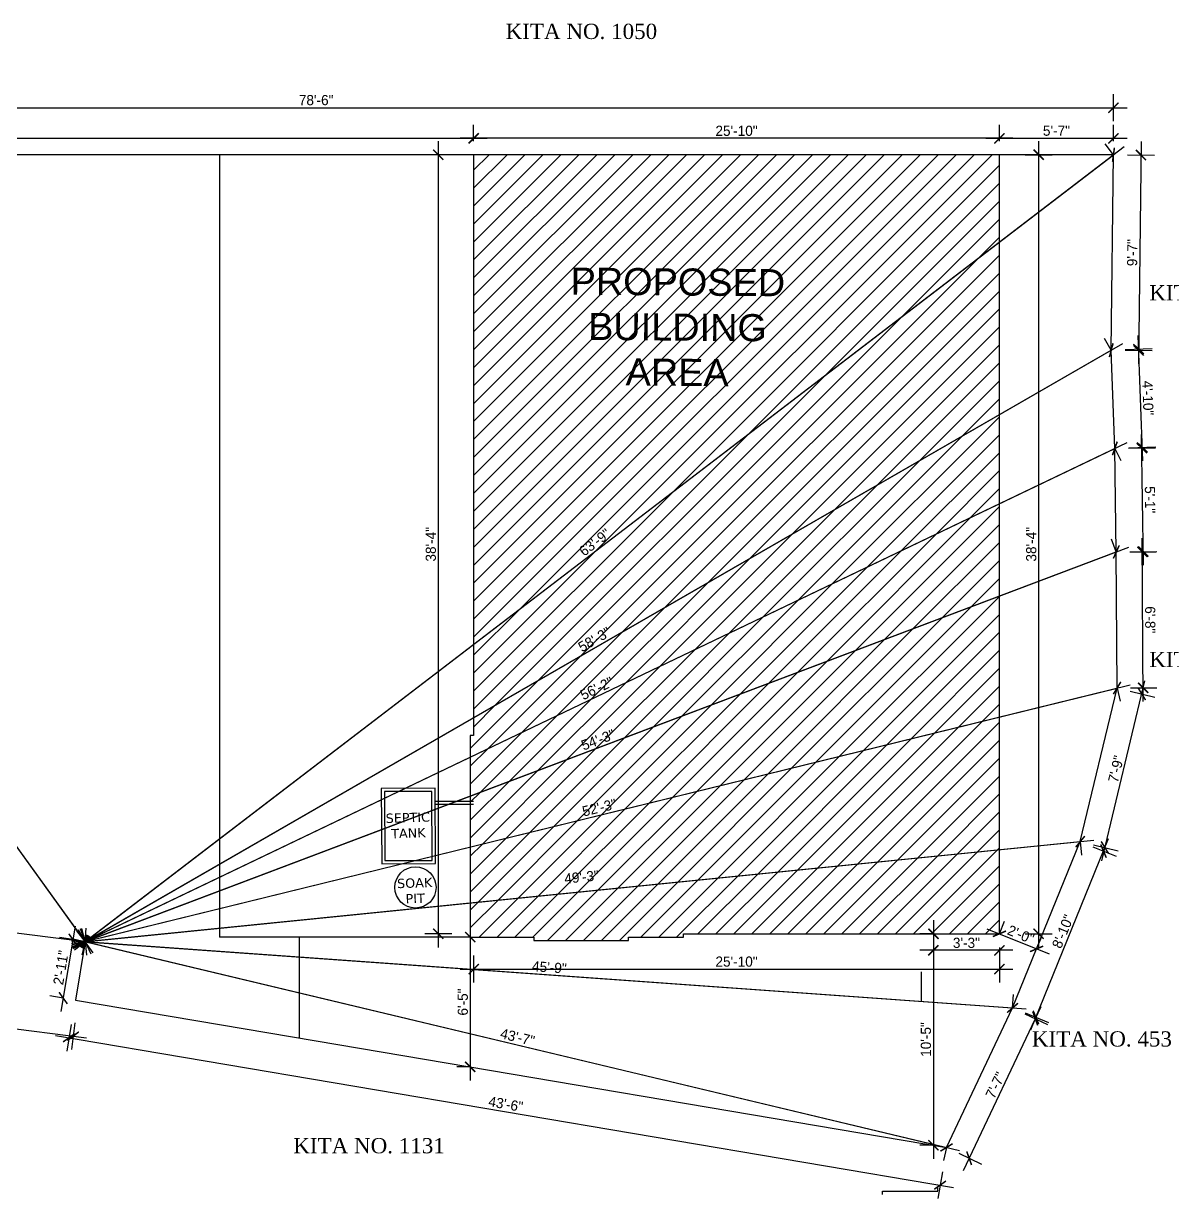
# Model space of a CAD drawing. Header units: inches. Extents: x -343 to 13887, y -13069 to -746.
# Drawn here: x 2784 to 3462, y -8108 to -7414 of the extents above; entities that cross this region are included whole.
import ezdxf

# ---------------------------------------------------------------- set-up
doc = ezdxf.new("R2010")
doc.units = ezdxf.units.IN
doc.header["$LTSCALE"] = 17
doc.header["$MEASUREMENT"] = 0
for name, color, linetype, lineweight in [('25 BOT BAR', 12, 'Continuous', 25), ('OUTLINE', 1, 'Continuous', 25), ('Toilet', 7, 'Continuous', 25)]:
    doc.layers.add(name, color=color, linetype=linetype, lineweight=lineweight)
doc.styles.add('ARCHITECTURE', font='stylu.ttf')
doc.dimstyles.new('8 SCALE', dxfattribs={"dimscale": 0, "dimtxt": 6, "dimasz": 6, "dimexe": 8, "dimexo": 8, "dimgap": 1.25, "dimtad": 1, "dimdec": 0, "dimzin": 3, "dimdsep": 46, "dimlunit": 4, "dimtxsty": 'ARCHITECTURE', "dimblk": 'ARCHTICK', "dimcen": 8, "dimdle": 8, "dimclrd": 5, "dimclre": 5, "dimclrt": 7, "dimadec": 0, "dimazin": 0, "dimtfac": 0.75, "dimtdec": 0, "dimtix": 1, "dimtmove": 2, "dimatfit": 3, "dimldrblk": 'ARCHTICK', "dimfxl": 8, "dimfxlon": 1, "dimtolj": 1, "dimtzin": 0, "dimlwd": -1, "dimlwe": -1, "dimarcsym": 0})
pattern_1 = [(45, (5085.822, -3703.794), (-5.303301, 5.303301), [])]

# ---------------------------------------------------------------- blocks, each defined once
blk = doc.blocks.new('_ArchTick')
at = {"color": 0, "linetype": 'ByBlock', "const_width": 0.15}
blk.add_lwpolyline([(-0.5, -0.5), (0.5, 0.5)], dxfattribs=at)
blk = doc.blocks.new('*D2980')
at = {"layer": 'Defpoints', "color": 0, "transparency": 16777216}
for p in [(3427.23, -7464.02), (2485.63, -7491.78), (3427.23, -7491.78)]:
    blk.add_point(p, dxfattribs=at)
at = {"layer": 'OUTLINE', "color": 5, "transparency": 16777216}
for p, q in [((2485.63, -7472.02), (2485.63, -7456.02)), ((3427.23, -7472.02), (3427.23, -7456.02)), ((2477.63, -7464.02), (3435.23, -7464.02))]:
    blk.add_line(p, q, dxfattribs=at)
at = {"layer": 'OUTLINE', "color": 5, "transparency": 16777216, "xscale": 6, "yscale": 6, "zscale": 6, "rotation": 180}
blk.add_blockref('_ArchTick', (2485.63, -7464.02), dxfattribs=at)
at = {"layer": 'OUTLINE', "color": 5, "transparency": 16777216, "xscale": 6, "yscale": 6, "zscale": 6}
blk.add_blockref('_ArchTick', (3427.23, -7464.02), dxfattribs=at)
at = {"layer": 'OUTLINE', "color": 7, "transparency": 16777216, "insert": (2956.43, -7459.55), "char_height": 6, "attachment_point": 5, "style": 'ARCHITECTURE'}
blk.add_mtext('\\A1;78\'-6"', dxfattribs=at)
blk = doc.blocks.new('*D2804')
at = {"layer": 'Defpoints', "color": 0, "transparency": 16777216}
for p in [(3049.43, -7491.78), (3028.54, -7951.78), (3049.43, -7951.78)]:
    blk.add_point(p, dxfattribs=at)
at = {"layer": 'OUTLINE', "color": 5, "transparency": 16777216}
for p, q in [((3028.54, -7483.78), (3028.54, -7959.78)), ((3036.54, -7491.78), (3020.54, -7491.78)), ((3036.54, -7951.78), (3020.54, -7951.78))]:
    blk.add_line(p, q, dxfattribs=at)
at = {"layer": 'OUTLINE', "color": 5, "transparency": 16777216, "xscale": 6, "yscale": 6, "zscale": 6}
for p, rotation in [((3028.54, -7491.78), 90), ((3028.54, -7951.78), 270)]:
    blk.add_blockref('_ArchTick', p, dxfattribs=dict(at, rotation=rotation))
at = {"layer": 'OUTLINE', "color": 7, "transparency": 16777216, "insert": (3024.16, -7721.78), "char_height": 6, "attachment_point": 5, "rotation": 90, "style": 'ARCHITECTURE'}
blk.add_mtext('\\A1;38\'-4"', dxfattribs=at)
blk = doc.blocks.new('*D2805')
at = {"layer": 'Defpoints', "color": 0, "transparency": 16777216}
for p in [(3049.43, -7951.78), (3359.9, -7951.78), (3359.9, -7972.64)]:
    blk.add_point(p, dxfattribs=at)
at = {"layer": 'OUTLINE', "color": 5, "transparency": 16777216}
for p, q in [((3049.43, -7964.64), (3049.43, -7980.64)), ((3359.9, -7964.64), (3359.9, -7980.64)), ((3041.43, -7972.64), (3367.9, -7972.64))]:
    blk.add_line(p, q, dxfattribs=at)
at = {"layer": 'OUTLINE', "color": 5, "transparency": 16777216, "xscale": 6, "yscale": 6, "zscale": 6, "rotation": 180}
blk.add_blockref('_ArchTick', (3049.43, -7972.64), dxfattribs=at)
at = {"layer": 'OUTLINE', "color": 5, "transparency": 16777216, "xscale": 6, "yscale": 6, "zscale": 6}
blk.add_blockref('_ArchTick', (3359.9, -7972.64), dxfattribs=at)
at = {"layer": 'OUTLINE', "color": 7, "transparency": 16777216, "insert": (3204.66, -7968.24), "char_height": 6, "attachment_point": 5, "style": 'ARCHITECTURE'}
blk.add_mtext('\\A1;25\'-10"', dxfattribs=at)
blk = doc.blocks.new('*D2806')
at = {"layer": 'Defpoints', "color": 0, "transparency": 16777216}
for p in [(3359.9, -7491.78), (3383.08, -7491.78), (3359.9, -7951.78)]:
    blk.add_point(p, dxfattribs=at)
at = {"layer": 'OUTLINE', "color": 5, "transparency": 16777216}
for p, q in [((3383.08, -7959.78), (3383.08, -7483.78)), ((3375.08, -7491.78), (3391.08, -7491.78)), ((3375.08, -7951.78), (3391.08, -7951.78))]:
    blk.add_line(p, q, dxfattribs=at)
at = {"layer": 'OUTLINE', "color": 5, "transparency": 16777216, "xscale": 6, "yscale": 6, "zscale": 6}
for p, rotation in [((3383.08, -7491.78), 90), ((3383.08, -7951.78), 270)]:
    blk.add_blockref('_ArchTick', p, dxfattribs=dict(at, rotation=rotation))
at = {"layer": 'OUTLINE', "color": 7, "transparency": 16777216, "insert": (3378.7, -7721.78), "char_height": 6, "attachment_point": 5, "rotation": 90, "style": 'ARCHITECTURE'}
blk.add_mtext('\\A1;38\'-4"', dxfattribs=at)
blk = doc.blocks.new('*D2807')
at = {"layer": 'Defpoints', "color": 0, "transparency": 16777216}
for p in [(3049.43, -7482.08), (3049.43, -7491.78), (3359.9, -7491.78)]:
    blk.add_point(p, dxfattribs=at)
at = {"layer": 'OUTLINE', "color": 5, "transparency": 16777216}
for p, q in [((3049.43, -7483.78), (3049.43, -7474.08)), ((3359.9, -7483.78), (3359.9, -7474.08)), ((3367.9, -7482.08), (3041.43, -7482.08))]:
    blk.add_line(p, q, dxfattribs=at)
at = {"layer": 'OUTLINE', "color": 5, "transparency": 16777216, "xscale": 6, "yscale": 6, "zscale": 6, "rotation": 180}
blk.add_blockref('_ArchTick', (3049.43, -7482.08), dxfattribs=at)
at = {"layer": 'OUTLINE', "color": 5, "transparency": 16777216, "xscale": 6, "yscale": 6, "zscale": 6}
blk.add_blockref('_ArchTick', (3359.9, -7482.08), dxfattribs=at)
at = {"layer": 'OUTLINE', "color": 7, "transparency": 16777216, "insert": (3204.66, -7477.68), "char_height": 6, "attachment_point": 5, "style": 'ARCHITECTURE'}
blk.add_mtext('\\A1;25\'-10"', dxfattribs=at)
blk = doc.blocks.new('*D2808')
at = {"layer": 'Defpoints', "color": 0, "transparency": 16777216}
for p in [(3427.23, -7482.08), (3359.9, -7491.78), (3427.23, -7491.78)]:
    blk.add_point(p, dxfattribs=at)
at = {"layer": 'OUTLINE', "color": 5, "transparency": 16777216}
for p, q in [((3359.9, -7483.78), (3359.9, -7474.08)), ((3427.23, -7483.78), (3427.23, -7474.08)), ((3351.9, -7482.08), (3435.23, -7482.08))]:
    blk.add_line(p, q, dxfattribs=at)
at = {"layer": 'OUTLINE', "color": 5, "transparency": 16777216, "xscale": 6, "yscale": 6, "zscale": 6, "rotation": 180}
blk.add_blockref('_ArchTick', (3359.9, -7482.08), dxfattribs=at)
at = {"layer": 'OUTLINE', "color": 5, "transparency": 16777216, "xscale": 6, "yscale": 6, "zscale": 6}
blk.add_blockref('_ArchTick', (3427.23, -7482.08), dxfattribs=at)
at = {"layer": 'OUTLINE', "color": 7, "transparency": 16777216, "insert": (3393.56, -7477.62), "char_height": 6, "attachment_point": 5, "style": 'ARCHITECTURE'}
blk.add_mtext('\\A1;5\'-7"', dxfattribs=at)
blk = doc.blocks.new('*D2981')
at = {"layer": 'Defpoints', "color": 0, "transparency": 16777216}
for p in [(3049.43, -7482.08), (2485.63, -7491.78), (3049.43, -7491.78)]:
    blk.add_point(p, dxfattribs=at)
at = {"layer": 'OUTLINE', "color": 5, "transparency": 16777216}
for p, q in [((2485.63, -7483.78), (2485.63, -7474.08)), ((3049.43, -7483.78), (3049.43, -7474.08)), ((2477.63, -7482.08), (3057.43, -7482.08))]:
    blk.add_line(p, q, dxfattribs=at)
at = {"layer": 'OUTLINE', "color": 5, "transparency": 16777216, "xscale": 6, "yscale": 6, "zscale": 6, "rotation": 180}
blk.add_blockref('_ArchTick', (2485.63, -7482.08), dxfattribs=at)
at = {"layer": 'OUTLINE', "color": 5, "transparency": 16777216, "xscale": 6, "yscale": 6, "zscale": 6}
blk.add_blockref('_ArchTick', (3049.43, -7482.08), dxfattribs=at)
at = {"layer": 'OUTLINE', "color": 7, "transparency": 16777216, "insert": (2767.53, -7477.59), "char_height": 6, "attachment_point": 5, "style": 'ARCHITECTURE'}
blk.add_mtext('\\A1;47\'-0"', dxfattribs=at)
blk = doc.blocks.new('*D2982')
at = {"layer": 'Defpoints', "color": 0, "transparency": 16777216}
for p in [(2485.63, -7491.78), (2485.63, -7491.78), (2820.01, -7956.43)]:
    blk.add_point(p, dxfattribs=at)
at = {"layer": 'OUTLINE', "color": 5, "transparency": 16777216}
for p, q in [((2824.69, -7962.93), (2480.96, -7485.28)), ((2485.63, -7491.78), (2492.13, -7487.1)), ((2820.01, -7956.43), (2826.51, -7951.76))]:
    blk.add_line(p, q, dxfattribs=at)
at = {"layer": 'OUTLINE', "color": 5, "transparency": 16777216, "xscale": 6, "yscale": 6, "zscale": 6}
for p, rotation in [((2485.63, -7491.78), 125.7398794609257), ((2820.01, -7956.43), 305.7398794609257)]:
    blk.add_blockref('_ArchTick', p, dxfattribs=dict(at, rotation=rotation))
at = {"layer": 'OUTLINE', "color": 7, "transparency": 16777216, "insert": (2656.45, -7721.5), "char_height": 6, "attachment_point": 5, "rotation": 305.73988, "style": 'ARCHITECTURE'}
blk.add_mtext('\\A1;47\'-8"', dxfattribs=at)
blk = doc.blocks.new('*D2983')
at = {"layer": 'Defpoints', "color": 0, "transparency": 16777216}
for p in [(3427.23, -7491.78), (3427.23, -7491.78), (2820.01, -7956.43)]:
    blk.add_point(p, dxfattribs=at)
at = {"layer": 'OUTLINE', "color": 5, "transparency": 16777216}
for p, q in [((3427.23, -7491.78), (3422.37, -7485.42)), ((2813.66, -7961.29), (3433.58, -7486.91)), ((2820.01, -7956.43), (2815.15, -7950.08))]:
    blk.add_line(p, q, dxfattribs=at)
at = {"layer": 'OUTLINE', "color": 5, "transparency": 16777216, "xscale": 6, "yscale": 6, "zscale": 6}
for p, rotation in [((3427.23, -7491.78), 37.42406054625734), ((2820.01, -7956.43), 217.4240605462573)]:
    blk.add_blockref('_ArchTick', p, dxfattribs=dict(at, rotation=rotation))
at = {"layer": 'OUTLINE', "color": 7, "transparency": 16777216, "insert": (3120.97, -7720.64), "char_height": 6, "attachment_point": 5, "rotation": 37.42406, "style": 'ARCHITECTURE'}
blk.add_mtext('\\A1;63\'-9"', dxfattribs=at)
blk = doc.blocks.new('*D2984')
at = {"layer": 'Defpoints', "color": 0, "transparency": 16777216}
for p in [(3425.91, -7607.14), (3425.91, -7607.14), (2820.01, -7956.43)]:
    blk.add_point(p, dxfattribs=at)
at = {"layer": 'OUTLINE', "color": 5, "transparency": 16777216}
for p, q in [((2813.08, -7960.43), (3432.84, -7603.15)), ((3425.91, -7607.14), (3421.91, -7600.21)), ((2820.01, -7956.43), (2816.02, -7949.5))]:
    blk.add_line(p, q, dxfattribs=at)
at = {"layer": 'OUTLINE', "color": 5, "transparency": 16777216, "xscale": 6, "yscale": 6, "zscale": 6}
for p, rotation in [((3425.91, -7607.14), 29.96282810400725), ((2820.01, -7956.43), 209.9628281040073)]:
    blk.add_blockref('_ArchTick', p, dxfattribs=dict(at, rotation=rotation))
at = {"layer": 'OUTLINE', "color": 7, "transparency": 16777216, "insert": (3120.77, -7777.99), "char_height": 6, "attachment_point": 5, "rotation": 29.96283, "style": 'ARCHITECTURE'}
blk.add_mtext('\\A1;58\'-3"', dxfattribs=at)
blk = doc.blocks.new('*D2985')
at = {"layer": 'Defpoints', "color": 0, "transparency": 16777216}
for p in [(3428.04, -7665.18), (3428.04, -7665.18), (2820.01, -7956.43)]:
    blk.add_point(p, dxfattribs=at)
at = {"layer": 'OUTLINE', "color": 5, "transparency": 16777216}
for p, q in [((2812.8, -7959.89), (3435.26, -7661.72)), ((3428.04, -7665.18), (3431.5, -7672.39)), ((2820.01, -7956.43), (2823.47, -7963.65))]:
    blk.add_line(p, q, dxfattribs=at)
at = {"layer": 'OUTLINE', "color": 5, "transparency": 16777216, "xscale": 6, "yscale": 6, "zscale": 6}
for p, rotation in [((3428.04, -7665.18), 25.5953412940383), ((2820.01, -7956.43), 205.5953412940383)]:
    blk.add_blockref('_ArchTick', p, dxfattribs=dict(at, rotation=rotation))
at = {"layer": 'OUTLINE', "color": 7, "transparency": 16777216, "insert": (3122.14, -7806.85), "char_height": 6, "attachment_point": 5, "rotation": 25.59534, "style": 'ARCHITECTURE'}
blk.add_mtext('\\A1;56\'-2"', dxfattribs=at)
blk = doc.blocks.new('*D2986')
at = {"layer": 'Defpoints', "color": 0, "transparency": 16777216}
for p in [(3428.89, -7726.3), (3428.89, -7726.3), (2820.01, -7956.43)]:
    blk.add_point(p, dxfattribs=at)
at = {"layer": 'OUTLINE', "color": 5, "transparency": 16777216}
for p, q in [((3428.89, -7726.3), (3426.06, -7718.82)), ((2812.53, -7959.26), (3436.37, -7723.47)), ((2820.01, -7956.43), (2817.19, -7948.95))]:
    blk.add_line(p, q, dxfattribs=at)
at = {"layer": 'OUTLINE', "color": 5, "transparency": 16777216, "xscale": 6, "yscale": 6, "zscale": 6}
for p, rotation in [((3428.89, -7726.3), 20.7046822510771), ((2820.01, -7956.43), 200.7046822510771)]:
    blk.add_blockref('_ArchTick', p, dxfattribs=dict(at, rotation=rotation))
at = {"layer": 'OUTLINE', "color": 7, "transparency": 16777216, "insert": (3122.9, -7837.27), "char_height": 6, "attachment_point": 5, "rotation": 20.70468, "style": 'ARCHITECTURE'}
blk.add_mtext('\\A1;54\'-3"', dxfattribs=at)
blk = doc.blocks.new('*D2987')
at = {"layer": 'Defpoints', "color": 0, "transparency": 16777216}
for p in [(3429.37, -7806.66), (3429.37, -7806.66), (2820.01, -7956.43)]:
    blk.add_point(p, dxfattribs=at)
at = {"layer": 'OUTLINE', "color": 5, "transparency": 16777216}
for p, q in [((2812.25, -7958.34), (3437.14, -7804.75)), ((3429.37, -7806.66), (3431.28, -7814.43)), ((2820.01, -7956.43), (2818.11, -7948.66))]:
    blk.add_line(p, q, dxfattribs=at)
at = {"layer": 'OUTLINE', "color": 5, "transparency": 16777216, "xscale": 6, "yscale": 6, "zscale": 6}
for p, rotation in [((3429.37, -7806.66), 13.8089202025117), ((2820.01, -7956.43), 193.8089202025117)]:
    blk.add_blockref('_ArchTick', p, dxfattribs=dict(at, rotation=rotation))
at = {"layer": 'OUTLINE', "color": 7, "transparency": 16777216, "insert": (3123.65, -7877.29), "char_height": 6, "attachment_point": 5, "rotation": 13.80892, "style": 'ARCHITECTURE'}
blk.add_mtext('\\A1;52\'-3"', dxfattribs=at)
blk = doc.blocks.new('*D2988')
at = {"layer": 'Defpoints', "color": 0, "transparency": 16777216}
for p in [(3407.59, -7897.38), (3407.59, -7897.38), (2820.01, -7956.43)]:
    blk.add_point(p, dxfattribs=at)
at = {"layer": 'OUTLINE', "color": 5, "transparency": 16777216}
for p, q in [((2812.05, -7957.23), (3415.55, -7896.58)), ((3407.59, -7897.38), (3408.39, -7905.34)), ((2820.01, -7956.43), (2820.81, -7964.39))]:
    blk.add_line(p, q, dxfattribs=at)
at = {"layer": 'OUTLINE', "color": 5, "transparency": 16777216, "xscale": 6, "yscale": 6, "zscale": 6}
for p, rotation in [((3407.59, -7897.38), 5.739358290256994), ((2820.01, -7956.43), 185.739358290257)]:
    blk.add_blockref('_ArchTick', p, dxfattribs=dict(at, rotation=rotation))
at = {"layer": 'OUTLINE', "color": 7, "transparency": 16777216, "insert": (3113.15, -7918.29), "char_height": 6, "attachment_point": 5, "rotation": 5.73936, "style": 'ARCHITECTURE'}
blk.add_mtext('\\A1;49\'-3"', dxfattribs=at)
blk = doc.blocks.new('*D2989')
at = {"layer": 'Defpoints', "color": 0, "transparency": 16777216}
for p in [(2820.01, -7956.43), (3367.67, -7995.53), (3367.67, -7995.53)]:
    blk.add_point(p, dxfattribs=at)
at = {"layer": 'OUTLINE', "color": 5, "transparency": 16777216}
for p, q in [((2820.01, -7956.43), (2820.58, -7948.45)), ((2812.03, -7955.86), (3375.65, -7996.1)), ((3367.67, -7995.53), (3368.24, -7987.55))]:
    blk.add_line(p, q, dxfattribs=at)
at = {"layer": 'OUTLINE', "color": 5, "transparency": 16777216, "xscale": 6, "yscale": 6, "zscale": 6}
for p, rotation in [((2820.01, -7956.43), 175.9170253960502), ((3367.67, -7995.53), 355.9170253960502)]:
    blk.add_blockref('_ArchTick', p, dxfattribs=dict(at, rotation=rotation))
at = {"layer": 'OUTLINE', "color": 7, "transparency": 16777216, "insert": (3094.15, -7971.61), "char_height": 6, "attachment_point": 5, "rotation": 355.91703, "style": 'ARCHITECTURE'}
blk.add_mtext('\\A1;45\'-9"', dxfattribs=at)
blk = doc.blocks.new('*D2990')
at = {"layer": 'Defpoints', "color": 0, "transparency": 16777216}
for p in [(2820.01, -7956.43), (3328.63, -8077.95), (3328.63, -8077.95)]:
    blk.add_point(p, dxfattribs=at)
at = {"layer": 'OUTLINE', "color": 5, "transparency": 16777216}
for p, q in [((2812.23, -7954.57), (3336.41, -8079.81)), ((2820.01, -7956.43), (2818.16, -7964.21)), ((3328.63, -8077.95), (3326.77, -8085.73))]:
    blk.add_line(p, q, dxfattribs=at)
at = {"layer": 'OUTLINE', "color": 5, "transparency": 16777216, "xscale": 6, "yscale": 6, "zscale": 6}
for p, rotation in [((2820.01, -7956.43), 166.5628021424033), ((3328.63, -8077.95), 346.5628021424033)]:
    blk.add_blockref('_ArchTick', p, dxfattribs=dict(at, rotation=rotation))
at = {"layer": 'OUTLINE', "color": 7, "transparency": 16777216, "insert": (3075.36, -8012.85), "char_height": 6, "attachment_point": 5, "rotation": 346.5628, "style": 'ARCHITECTURE'}
blk.add_mtext('\\A1;43\'-7"', dxfattribs=at)
blk = doc.blocks.new('*D2991')
at = {"layer": 'Defpoints', "color": 0, "transparency": 16777216}
for p in [(2820.01, -7956.43), (2807.07, -7989.73), (2814.24, -7990.93)]:
    blk.add_point(p, dxfattribs=at)
at = {"layer": 'OUTLINE', "color": 5, "transparency": 16777216}
for p, q in [((2814.17, -7947.34), (2805.75, -7997.62)), ((2812.85, -7955.23), (2804.96, -7953.91)), ((2807.07, -7989.73), (2799.18, -7988.41))]:
    blk.add_line(p, q, dxfattribs=at)
at = {"layer": 'OUTLINE', "color": 5, "transparency": 16777216, "xscale": 6, "yscale": 6, "zscale": 6}
for p, rotation in [((2812.85, -7955.23), 80.49455252683589), ((2807.07, -7989.73), 260.4945525268358)]:
    blk.add_blockref('_ArchTick', p, dxfattribs=dict(at, rotation=rotation))
at = {"layer": 'OUTLINE', "color": 7, "transparency": 16777216, "insert": (2805.71, -7971.77), "char_height": 6, "attachment_point": 5, "rotation": 80.49455, "style": 'ARCHITECTURE'}
blk.add_mtext('\\A1;2\'-11"', dxfattribs=at)
blk = doc.blocks.new('*D2992')
at = {"layer": 'Defpoints', "color": 0, "transparency": 16777216}
for p in [(2442.71, -7908.6), (2820.01, -7956.43), (2812.94, -8012.25)]:
    blk.add_point(p, dxfattribs=at)
at = {"layer": 'OUTLINE', "color": 5, "transparency": 16777216}
for p, q in [((2436.64, -7956.48), (2434.63, -7972.35)), ((2427.7, -7963.41), (2820.87, -8013.25)), ((2813.94, -8004.31), (2811.93, -8020.18))]:
    blk.add_line(p, q, dxfattribs=at)
at = {"layer": 'OUTLINE', "color": 5, "transparency": 16777216, "xscale": 6, "yscale": 6, "zscale": 6}
for p, rotation in [((2435.63, -7964.41), 172.7744740016137), ((2812.94, -8012.25), 352.7744740016136)]:
    blk.add_blockref('_ArchTick', p, dxfattribs=dict(at, rotation=rotation))
at = {"layer": 'OUTLINE', "color": 7, "transparency": 16777216, "insert": (2624.83, -7984.01), "char_height": 6, "attachment_point": 5, "rotation": 352.77447, "style": 'ARCHITECTURE'}
blk.add_mtext('\\A1;31\'-8"', dxfattribs=at)
blk = doc.blocks.new('*D2996')
at = {"layer": 'Defpoints', "color": 0, "transparency": 16777216}
for p in [(3425.91, -7607.14), (3442.08, -7606.55), (3428.04, -7665.18)]:
    blk.add_point(p, dxfattribs=at)
at = {"layer": 'OUTLINE', "color": 5, "transparency": 16777216}
for p, q in [((3444.51, -7672.58), (3441.79, -7598.55)), ((3434.09, -7606.84), (3450.08, -7606.26)), ((3436.22, -7664.87), (3452.21, -7664.29))]:
    blk.add_line(p, q, dxfattribs=at)
at = {"layer": 'OUTLINE', "color": 5, "transparency": 16777216, "xscale": 6, "yscale": 6, "zscale": 6}
for p, rotation in [((3442.08, -7606.55), 92.10600920899337), ((3444.22, -7664.58), 272.1060092089934)]:
    blk.add_blockref('_ArchTick', p, dxfattribs=dict(at, rotation=rotation))
at = {"layer": 'OUTLINE', "color": 7, "transparency": 16777216, "insert": (3447.55, -7635.4), "char_height": 6, "attachment_point": 5, "rotation": 272.10601, "style": 'ARCHITECTURE'}
blk.add_mtext('\\A1;4\'-10"', dxfattribs=at)
blk = doc.blocks.new('*D2997')
at = {"layer": 'Defpoints', "color": 0, "transparency": 16777216}
for p in [(3428.04, -7665.18), (3443.98, -7664.95), (3428.89, -7726.3)]:
    blk.add_point(p, dxfattribs=at)
at = {"layer": 'OUTLINE', "color": 5, "transparency": 16777216}
for p, q in [((3444.94, -7734.08), (3443.87, -7656.96)), ((3436.04, -7665.06), (3451.98, -7664.84)), ((3436.89, -7726.19), (3452.83, -7725.97))]:
    blk.add_line(p, q, dxfattribs=at)
at = {"layer": 'OUTLINE', "color": 5, "transparency": 16777216, "xscale": 6, "yscale": 6, "zscale": 6}
for p, rotation in [((3443.98, -7664.95), 90.79564873130437), ((3444.83, -7726.08), 270.7956487313044)]:
    blk.add_blockref('_ArchTick', p, dxfattribs=dict(at, rotation=rotation))
at = {"layer": 'OUTLINE', "color": 7, "transparency": 16777216, "insert": (3448.79, -7695.46), "char_height": 6, "attachment_point": 5, "rotation": 270.79565, "style": 'ARCHITECTURE'}
blk.add_mtext('\\A1;5\'-1"', dxfattribs=at)
blk = doc.blocks.new('*D2998')
at = {"layer": 'Defpoints', "color": 0, "transparency": 16777216}
for p in [(3428.89, -7726.3), (3444.31, -7726.21), (3429.37, -7806.66)]:
    blk.add_point(p, dxfattribs=at)
at = {"layer": 'OUTLINE', "color": 5, "transparency": 16777216}
for p, q in [((3444.84, -7814.57), (3444.26, -7718.21)), ((3436.89, -7726.25), (3452.31, -7726.16)), ((3437.37, -7806.61), (3452.79, -7806.52))]:
    blk.add_line(p, q, dxfattribs=at)
at = {"layer": 'OUTLINE', "color": 5, "transparency": 16777216, "xscale": 6, "yscale": 6, "zscale": 6}
for p, rotation in [((3444.31, -7726.21), 90.34103641696842), ((3444.79, -7806.57), 270.3410364169684)]:
    blk.add_blockref('_ArchTick', p, dxfattribs=dict(at, rotation=rotation))
at = {"layer": 'OUTLINE', "color": 7, "transparency": 16777216, "insert": (3448.91, -7766.36), "char_height": 6, "attachment_point": 5, "rotation": 270.34104, "style": 'ARCHITECTURE'}
blk.add_mtext('\\A1;6\'-8"', dxfattribs=at)
blk = doc.blocks.new('*D2999')
at = {"layer": 'Defpoints', "color": 0, "transparency": 16777216}
for p in [(3429.37, -7806.66), (3443.97, -7810.17), (3407.59, -7897.38)]:
    blk.add_point(p, dxfattribs=at)
at = {"layer": 'OUTLINE', "color": 5, "transparency": 16777216}
for p, q in [((3420.32, -7908.66), (3445.83, -7802.39)), ((3437.15, -7808.53), (3451.75, -7812.03)), ((3415.37, -7899.25), (3429.97, -7902.75))]:
    blk.add_line(p, q, dxfattribs=at)
at = {"layer": 'OUTLINE', "color": 5, "transparency": 16777216, "xscale": 6, "yscale": 6, "zscale": 6}
for p, rotation in [((3443.97, -7810.17), 76.50008000189617), ((3422.19, -7900.88), 256.5000800018962)]:
    blk.add_blockref('_ArchTick', p, dxfattribs=dict(at, rotation=rotation))
at = {"layer": 'OUTLINE', "color": 7, "transparency": 16777216, "insert": (3428.74, -7854.48), "char_height": 6, "attachment_point": 5, "rotation": 76.50008, "style": 'ARCHITECTURE'}
blk.add_mtext('\\A1;7\'-9"', dxfattribs=at)
blk = doc.blocks.new('*D3000')
at = {"layer": 'Defpoints', "color": 0, "transparency": 16777216}
for p in [(3407.59, -7897.38), (3421.36, -7902.98), (3367.67, -7995.53)]:
    blk.add_point(p, dxfattribs=at)
at = {"layer": 'OUTLINE', "color": 5, "transparency": 16777216}
for p, q in [((3378.43, -8008.54), (3424.38, -7895.57)), ((3415, -7900.39), (3428.77, -7905.99)), ((3375.08, -7998.54), (3388.85, -8004.14))]:
    blk.add_line(p, q, dxfattribs=at)
at = {"layer": 'OUTLINE', "color": 5, "transparency": 16777216, "xscale": 6, "yscale": 6, "zscale": 6}
for p, rotation in [((3421.36, -7902.98), 67.86620651613339), ((3381.44, -8001.13), 247.8662065161334)]:
    blk.add_blockref('_ArchTick', p, dxfattribs=dict(at, rotation=rotation))
at = {"layer": 'OUTLINE', "color": 7, "transparency": 16777216, "insert": (3397.35, -7950.41), "char_height": 6, "attachment_point": 5, "rotation": 67.86621, "style": 'ARCHITECTURE'}
blk.add_mtext('\\A1;8\'-10"', dxfattribs=at)
blk = doc.blocks.new('*D3001')
at = {"layer": 'Defpoints', "color": 0, "transparency": 16777216}
for p in [(3367.67, -7995.53), (3381.05, -8001.87), (3328.63, -8077.95)]:
    blk.add_point(p, dxfattribs=at)
at = {"layer": 'OUTLINE', "color": 5, "transparency": 16777216}
for p, q in [((3338.59, -8091.52), (3384.48, -7994.64)), ((3374.9, -7998.95), (3388.28, -8005.29)), ((3335.86, -8081.38), (3349.24, -8087.72))]:
    blk.add_line(p, q, dxfattribs=at)
at = {"layer": 'OUTLINE', "color": 5, "transparency": 16777216, "xscale": 6, "yscale": 6, "zscale": 6}
for p, rotation in [((3381.05, -8001.87), 64.65498771275374), ((3342.01, -8084.29), 244.6549877127538)]:
    blk.add_blockref('_ArchTick', p, dxfattribs=dict(at, rotation=rotation))
at = {"layer": 'OUTLINE', "color": 7, "transparency": 16777216, "insert": (3357.5, -8041.17), "char_height": 6, "attachment_point": 5, "rotation": 64.65499, "style": 'ARCHITECTURE'}
blk.add_mtext('\\A1;7\'-7"', dxfattribs=at)
blk = doc.blocks.new('*D2809')
at = {"layer": 'Defpoints', "color": 0, "transparency": 16777216}
for p in [(3427.23, -7491.78), (3425.91, -7607.14), (3442.14, -7607.33)]:
    blk.add_point(p, dxfattribs=at)
at = {"layer": 'OUTLINE', "color": 5, "transparency": 16777216}
for p, q in [((3443.56, -7483.96), (3442.05, -7615.33)), ((3435.47, -7491.87), (3451.47, -7492.05)), ((3434.15, -7607.24), (3450.14, -7607.42))]:
    blk.add_line(p, q, dxfattribs=at)
at = {"layer": 'OUTLINE', "color": 5, "transparency": 16777216, "xscale": 6, "yscale": 6, "zscale": 6}
for p, rotation in [((3443.47, -7491.96), 89.34296870239271), ((3442.14, -7607.33), 269.3429687023927)]:
    blk.add_blockref('_ArchTick', p, dxfattribs=dict(at, rotation=rotation))
at = {"layer": 'OUTLINE', "color": 7, "transparency": 16777216, "insert": (3438.34, -7549.6), "char_height": 6, "attachment_point": 5, "rotation": 89.34297, "style": 'ARCHITECTURE'}
blk.add_mtext('\\A1;9\'-7"', dxfattribs=at)
blk = doc.blocks.new('*D2810')
at = {"layer": 'Defpoints', "color": 0, "transparency": 16777216}
for p in [(2814.24, -7990.93), (3328.63, -8077.95), (3324.86, -8100.2)]:
    blk.add_point(p, dxfattribs=at)
at = {"layer": 'OUTLINE', "color": 5, "transparency": 16777216}
for p, q in [((2811.81, -8005.29), (2809.14, -8021.07)), ((2802.59, -8011.84), (3332.75, -8101.53)), ((3326.2, -8092.31), (3323.53, -8108.09))]:
    blk.add_line(p, q, dxfattribs=at)
at = {"layer": 'OUTLINE', "color": 5, "transparency": 16777216, "xscale": 6, "yscale": 6, "zscale": 6}
for p, rotation in [((2810.47, -8013.18), 170.3981090450754), ((3324.86, -8100.2), 350.3981090450754)]:
    blk.add_blockref('_ArchTick', p, dxfattribs=dict(at, rotation=rotation))
at = {"layer": 'OUTLINE', "color": 7, "transparency": 16777216, "insert": (3068.4, -8052.37), "char_height": 6, "attachment_point": 5, "rotation": 350.39811, "style": 'ARCHITECTURE'}
blk.add_mtext('\\A1;43\'-6"', dxfattribs=at)
blk = doc.blocks.new('*D2976')
at = {"layer": 'Defpoints', "color": 0, "transparency": 16777216}
for p in [(3359.9, -7951.78), (3381.83, -7960.7), (3381.83, -7960.7)]:
    blk.add_point(p, dxfattribs=at)
at = {"layer": 'OUTLINE', "color": 5, "transparency": 16777216}
for p, q in [((3352.49, -7948.76), (3389.25, -7963.71)), ((3359.9, -7951.78), (3362.91, -7944.37)), ((3381.83, -7960.7), (3384.85, -7953.29))]:
    blk.add_line(p, q, dxfattribs=at)
at = {"layer": 'OUTLINE', "color": 5, "transparency": 16777216, "xscale": 6, "yscale": 6, "zscale": 6}
for p, rotation in [((3359.9, -7951.78), 157.8662065161336), ((3381.83, -7960.7), 337.8662065161336)]:
    blk.add_blockref('_ArchTick', p, dxfattribs=dict(at, rotation=rotation))
at = {"layer": 'OUTLINE', "color": 7, "transparency": 16777216, "insert": (3372.51, -7952.2), "char_height": 6, "attachment_point": 5, "rotation": 337.86621, "style": 'ARCHITECTURE'}
blk.add_mtext('\\A1;2\'-0"', dxfattribs=at)
blk = doc.blocks.new('*D2977')
at = {"layer": 'Defpoints', "color": 0, "transparency": 16777216}
for p in [(3320.9, -7951.78), (3359.9, -7951.78), (3320.9, -7961.54)]:
    blk.add_point(p, dxfattribs=at)
at = {"layer": 'OUTLINE', "color": 5, "transparency": 16777216}
for p, q in [((3367.9, -7961.54), (3312.9, -7961.54)), ((3320.9, -7959.78), (3320.9, -7969.54)), ((3359.9, -7959.78), (3359.9, -7969.54))]:
    blk.add_line(p, q, dxfattribs=at)
at = {"layer": 'OUTLINE', "color": 5, "transparency": 16777216, "xscale": 6, "yscale": 6, "zscale": 6, "rotation": 180}
blk.add_blockref('_ArchTick', (3320.9, -7961.54), dxfattribs=at)
at = {"layer": 'OUTLINE', "color": 5, "transparency": 16777216, "xscale": 6, "yscale": 6, "zscale": 6}
blk.add_blockref('_ArchTick', (3359.9, -7961.54), dxfattribs=at)
at = {"layer": 'OUTLINE', "color": 7, "transparency": 16777216, "insert": (3340.4, -7957.18), "char_height": 6, "attachment_point": 5, "style": 'ARCHITECTURE'}
blk.add_mtext('\\A1;3\'-3"', dxfattribs=at)
blk = doc.blocks.new('*D2978')
at = {"layer": 'Defpoints', "color": 0, "transparency": 16777216}
for p in [(3320.9, -7951.78), (3320.9, -8076.64), (3320.9, -8076.64)]:
    blk.add_point(p, dxfattribs=at)
at = {"layer": 'OUTLINE', "color": 5, "transparency": 16777216}
for p, q in [((3320.9, -7943.78), (3320.9, -8084.64)), ((3320.9, -7951.78), (3312.9, -7951.78)), ((3320.9, -8076.64), (3312.9, -8076.64))]:
    blk.add_line(p, q, dxfattribs=at)
at = {"layer": 'OUTLINE', "color": 5, "transparency": 16777216, "xscale": 6, "yscale": 6, "zscale": 6}
for p, rotation in [((3320.9, -7951.78), 90), ((3320.9, -8076.64), 270)]:
    blk.add_blockref('_ArchTick', p, dxfattribs=dict(at, rotation=rotation))
at = {"layer": 'OUTLINE', "color": 7, "transparency": 16777216, "insert": (3316.49, -8014.21), "char_height": 6, "attachment_point": 5, "rotation": 90, "style": 'ARCHITECTURE'}
blk.add_mtext('\\A1;10\'-5"', dxfattribs=at)
blk = doc.blocks.new('*D2979')
at = {"layer": 'Defpoints', "color": 0, "transparency": 16777216}
for p in [(3047.43, -7953.78), (3047.43, -8030.38), (3047.43, -8030.38)]:
    blk.add_point(p, dxfattribs=at)
at = {"layer": 'OUTLINE', "color": 5, "transparency": 16777216}
for p, q in [((3047.43, -7945.78), (3047.43, -8038.38)), ((3047.43, -7953.78), (3039.43, -7953.78)), ((3047.43, -8030.38), (3039.43, -8030.38))]:
    blk.add_line(p, q, dxfattribs=at)
at = {"layer": 'OUTLINE', "color": 5, "transparency": 16777216, "xscale": 6, "yscale": 6, "zscale": 6}
for p, rotation in [((3047.43, -7953.78), 90), ((3047.43, -8030.38), 270)]:
    blk.add_blockref('_ArchTick', p, dxfattribs=dict(at, rotation=rotation))
at = {"layer": 'OUTLINE', "color": 7, "transparency": 16777216, "insert": (3043.05, -7992.08), "char_height": 6, "attachment_point": 5, "rotation": 90, "style": 'ARCHITECTURE'}
blk.add_mtext('\\A1;6\'-5"', dxfattribs=at)

msp = doc.modelspace()

# ---------------------------------------------------------------- hatches: boundary and pattern name
at = {"layer": 'OUTLINE'}
h = msp.add_hatch(dxfattribs=at)
h.set_pattern_fill('ANSI31', color=256, scale=60)
h.set_pattern_definition(pattern_1)
h.paths.add_polyline_path([(3359.9, -7543.3), (3359.9, -7491.78), (3049.43, -7491.78), (3049.43, -7780.88)])
h.paths.add_polyline_path([(3114.01, -7734.59), (3136.11, -7717.67), (3127.66, -7706.63), (3105.56, -7723.55)], flags=25)
h.paths.add_polyline_path([(3101.85, -7636.95), (3236.54, -7638.03), (3237.23, -7551.46), (3102.54, -7550.38)], flags=24)
h.paths.add_polyline_path([(3112, -7790.93), (3136.12, -7777.03), (3129.18, -7764.98), (3105.06, -7778.88)], flags=9)
h = msp.add_hatch(dxfattribs=at)
h.set_pattern_fill('ANSI31', color=256, scale=60)
h.set_pattern_definition(pattern_1)
h.paths.add_polyline_path([(3049.43, -7780.88), (3049.43, -7824.18), (3359.9, -7645.2), (3359.9, -7543.3)])
h.paths.add_polyline_path([(3114.01, -7734.59), (3136.11, -7717.67), (3127.66, -7706.63), (3105.56, -7723.55)], flags=24)
h.paths.add_polyline_path([(3101.85, -7636.95), (3236.54, -7638.03), (3237.23, -7551.46), (3102.54, -7550.38)], flags=25)
h.paths.add_polyline_path([(3112, -7790.93), (3136.12, -7777.03), (3129.18, -7764.98), (3105.06, -7778.88)], flags=25)
h.paths.add_polyline_path([(3112.41, -7819.08), (3137.51, -7807.06), (3131.5, -7794.52), (3106.4, -7806.55)], flags=25)
h = msp.add_hatch(dxfattribs=at)
h.set_pattern_fill('ANSI31', color=256, scale=60)
h.set_pattern_definition(pattern_1)
h.paths.add_polyline_path([(3359.9, -7697.82), (3359.9, -7645.2), (3049.43, -7824.18), (3049.43, -7834.78), (3047.43, -7834.78), (3047.43, -7847.5)])
h.paths.add_polyline_path([(3114.01, -7734.59), (3136.11, -7717.67), (3127.66, -7706.63), (3105.56, -7723.55)], flags=24)
h.paths.add_polyline_path([(3112, -7790.93), (3136.12, -7777.03), (3129.18, -7764.98), (3105.06, -7778.88)], flags=24)
h.paths.add_polyline_path([(3112.41, -7819.08), (3137.51, -7807.06), (3131.5, -7794.52), (3106.4, -7806.55)], flags=24)
h.paths.add_polyline_path([(3112.16, -7848.62), (3138.2, -7838.78), (3133.29, -7825.77), (3107.25, -7835.61)], flags=24)
h = msp.add_hatch(dxfattribs=at)
h.set_pattern_fill('ANSI31', color=256, scale=60)
h.set_pattern_definition(pattern_1)
h.paths.add_polyline_path([(3359.9, -7752.38), (3359.9, -7697.82), (3047.43, -7847.5), (3047.43, -7870.48)])
h.paths.add_polyline_path([(3114.01, -7734.59), (3136.11, -7717.67), (3127.66, -7706.63), (3105.56, -7723.55)], flags=24)
h.paths.add_polyline_path([(3112, -7790.93), (3136.12, -7777.03), (3129.18, -7764.98), (3105.06, -7778.88)], flags=24)
h.paths.add_polyline_path([(3112.41, -7819.08), (3137.51, -7807.06), (3131.5, -7794.52), (3106.4, -7806.55)], flags=24)
h.paths.add_polyline_path([(3112.16, -7848.62), (3138.2, -7838.78), (3133.29, -7825.77), (3107.25, -7835.61)], flags=24)
h.paths.add_polyline_path([(3111.62, -7887.28), (3138.65, -7880.63), (3135.34, -7867.13), (3108.31, -7873.78)], flags=24)
h = msp.add_hatch(dxfattribs=at)
h.set_pattern_fill('ANSI31', color=256, scale=60)
h.set_pattern_definition(pattern_1)
h.paths.add_polyline_path([(3359.9, -7752.38), (3047.43, -7870.48), (3047.43, -7900.54), (3359.9, -7823.74)])
h.paths.add_polyline_path([(3112, -7790.93), (3136.12, -7777.03), (3129.18, -7764.98), (3105.06, -7778.88)], flags=24)
h.paths.add_polyline_path([(3112.41, -7819.08), (3137.51, -7807.06), (3131.5, -7794.52), (3106.4, -7806.55)], flags=24)
h.paths.add_polyline_path([(3112.16, -7848.62), (3138.2, -7838.78), (3133.29, -7825.77), (3107.25, -7835.61)], flags=24)
h.paths.add_polyline_path([(3111.62, -7887.28), (3138.65, -7880.63), (3135.34, -7867.13), (3108.31, -7873.78)], flags=24)
h = msp.add_hatch(dxfattribs=at)
h.set_pattern_fill('ANSI31', color=256, scale=60)
h.set_pattern_definition(pattern_1)
h.paths.add_polyline_path([(3359.9, -7823.74), (3047.43, -7900.54), (3047.43, -7933.58), (3359.9, -7902.17)])
h.paths.add_polyline_path([(3112.16, -7848.62), (3138.2, -7838.78), (3133.29, -7825.77), (3107.25, -7835.61)], flags=24)
h.paths.add_polyline_path([(3111.62, -7887.28), (3138.65, -7880.63), (3135.34, -7867.13), (3108.31, -7873.78)], flags=24)
h.paths.add_polyline_path([(3100.07, -7926.46), (3127.76, -7923.68), (3126.37, -7909.85), (3098.68, -7912.63)], flags=24)
h = msp.add_hatch(dxfattribs=at)
h.set_pattern_fill('ANSI31', color=256, scale=60)
h.set_pattern_definition(pattern_1)
h.paths.add_polyline_path([(3359.9, -7902.17), (3047.43, -7933.58), (3047.43, -7953.78), (3084.93, -7953.78), (3084.93, -7955.78), (3140.93, -7955.78), (3140.93, -7953.78), (3173.43, -7953.78), (3173.43, -7951.78), (3359.9, -7951.78)])
h.paths.add_polyline_path([(3100.07, -7926.46), (3127.76, -7923.68), (3126.37, -7909.85), (3098.68, -7912.63)], flags=24)

# ---------------------------------------------------------------- linework, layer by layer
at = {"color": 4, "ltscale": 5}
for p, q in [((3026.72, -7873.42), (3049.43, -7873.42)), ((3026.67, -7875.25), (3049.43, -7875.25))]:
    msp.add_line(p, q, dxfattribs=at)
for points in [[(3026.86, -7910.3), (3026.62, -7865.83), (2994.91, -7865.96), (2995.16, -7910.43)], [(3025.02, -7908.48), (3024.8, -7867.67), (2996.75, -7867.78), (2996.98, -7908.59)]]:
    msp.add_lwpolyline(points, close=True, dxfattribs=at)
msp.add_circle((3015.07, -7924.41), 12.18, dxfattribs=at)
at = {"layer": '25 BOT BAR'}
for p, q in [((3047.43, -7953.78), (2899.43, -7953.78)), ((2946.43, -7953.78), (2946.43, -8013.29)), ((3313.9, -7991.78), (3313.9, -7974.25))]:
    msp.add_line(p, q, dxfattribs=at)
at = {"layer": 'OUTLINE'}
for p, q in [((2899.43, -7491.78), (2899.43, -7953.78)), ((3323.43, -8103.78), (3323.43, -8101.78)), ((3290.93, -8105.78), (3290.93, -8103.78)), ((3290.93, -8103.78), (3323.43, -8103.78))]:
    msp.add_line(p, q, dxfattribs=at)
msp.add_lwpolyline([(3359.9, -7491.78), (3049.43, -7491.78), (3049.43, -7834.78), (3047.43, -7834.78), (3047.43, -7953.78), (3084.93, -7953.78), (3084.93, -7955.78), (3140.93, -7955.78), (3140.93, -7953.78), (3173.43, -7953.78), (3173.43, -7951.78), (3359.9, -7951.78)], close=True, dxfattribs=at)
at = {"layer": 'Toilet'}
for p, q in [((2956.43, -7491.78), (2485.63, -7491.78)), ((2820.01, -7956.43), (2485.63, -7491.78)), ((2820.01, -7956.43), (3427.23, -7491.78)), ((3427.23, -7491.78), (2956.43, -7491.78)), ((3425.91, -7607.14), (3427.23, -7491.78)), ((2820.01, -7956.43), (3425.91, -7607.14)), ((3428.04, -7665.18), (3425.91, -7607.14)), ((2820.01, -7956.43), (3428.04, -7665.18)), ((3428.89, -7726.3), (3428.04, -7665.18)), ((2820.01, -7956.43), (3428.89, -7726.3)), ((3429.37, -7806.66), (3428.89, -7726.3)), ((2820.01, -7956.43), (3429.37, -7806.66)), ((3407.59, -7897.38), (3429.37, -7806.66)), ((2820.01, -7956.43), (3407.59, -7897.38)), ((3367.67, -7995.53), (3407.59, -7897.38)), ((2442.71, -7908.6), (2820.01, -7956.43)), ((2820.01, -7956.43), (2814.24, -7990.93)), ((2820.01, -7956.43), (3328.63, -8077.95)), ((2820.01, -7956.43), (3367.67, -7995.53)), ((2814.24, -7990.93), (2956.43, -8014.99)), ((3328.63, -8077.95), (3367.67, -7995.53)), ((2956.43, -8014.99), (3328.63, -8077.95))]:
    msp.add_line(p, q, dxfattribs=at)

# ---------------------------------------------------------------- texts
at = {"char_height": 9, "attachment_point": 2}
for s, insert in [('{\\fTimes New Roman|b0|i0|c0|p18;KITA NO. 1050}', (3113.04, -7414.42)), ('{\\fTimes New Roman|b0|i0|c0|p18;KITA NO. 487}', (3489.7, -7568.78)), ('{\\fTimes New Roman|b0|i0|c0|p18;KITA NO. 482}', (3489.7, -7785.3)), ('{\\fTimes New Roman|b0|i0|c0|p18;KITA NO. 453}', (3420.4, -8009.36)), ('{\\fTimes New Roman|b0|i0|c0|p18;KITA NO. 1131}', (2987.66, -8072.39))]:
    msp.add_mtext_dynamic_manual_height_columns(s, width=111.9394, gutter_width=50, heights=[0], dxfattribs=dict(at, insert=insert))
at = {"ltscale": 0.5, "insert": (3170.09, -7558.87), "char_height": 16, "width": 479.5122, "attachment_point": 2, "rotation": 359.54174}
msp.add_mtext('{\\fArial|b0|i0|c0|p34;PROPOSED \\PBUILDING\\PAREA}', dxfattribs=at)
at = {"color": 0, "char_height": 5.4884, "width": 97.8815, "attachment_point": 2, "rotation": 1.93532}
for s, insert in [('{\\fVerdana|b0|i0|c0|p34;SEPTIC \\PTANK}', (3010.48, -7880.44)), ('{\\fVerdana|b0|i0|c0|p34;SOAK \\PPIT}', (3014.5, -7919.01))]:
    msp.add_mtext(s, dxfattribs=dict(at, insert=insert))

# ---------------------------------------------------------------- dimensions: what is measured, and where the dimension line sits
at = {"layer": 'OUTLINE'}
for base, p1, p2, picture, middle in [((3427.23, -7464.02), (2485.63, -7491.78), (3427.23, -7491.78), '*D2980', (2956.43, -7459.55)), ((3049.43, -7482.08), (2485.63, -7491.78), (3049.43, -7491.78), '*D2981', (2767.53, -7477.59)), ((3049.43, -7482.08), (3359.9, -7491.78), (3049.43, -7491.78), '*D2807', (3204.66, -7477.68)), ((3427.23, -7482.08), (3359.9, -7491.78), (3427.23, -7491.78), '*D2808', (3393.56, -7477.62)), ((3359.9, -7972.64), (3049.43, -7951.78), (3359.9, -7951.78), '*D2805', (3204.66, -7968.24)), ((3320.9, -7961.54), (3359.9, -7951.78), (3320.9, -7951.78), '*D2977', (3340.4, -7957.18))]:
    dim = msp.add_linear_dim(base=base, p1=p1, p2=p2, dimstyle='8 SCALE', override={"dimscale": 1}, dxfattribs=at)
    dim.commit()
    dim.dimension.update_dxf_attribs({"geometry": picture, "text_midpoint": middle})
for p1, p2, distance, picture, middle in [((2820.01, -7956.43), (2485.63, -7491.78), 0, '*D2982', (2656.45, -7721.5)), ((2820.01, -7956.43), (3427.23, -7491.78), 0, '*D2983', (3120.97, -7720.64)), ((3427.23, -7491.78), (3425.91, -7607.14), 16.24, '*D2809', (3438.34, -7549.6)), ((2820.01, -7956.43), (3425.91, -7607.14), 0, '*D2984', (3120.77, -7777.99)), ((3428.04, -7665.18), (3425.91, -7607.14), -16.19, '*D2996', (3447.55, -7635.4)), ((3428.89, -7726.3), (3428.04, -7665.18), -15.94, '*D2997', (3448.79, -7695.46)), ((2820.01, -7956.43), (3428.04, -7665.18), 0, '*D2985', (3122.14, -7806.85)), ((2820.01, -7956.43), (3428.89, -7726.3), 0, '*D2986', (3122.9, -7837.27)), ((3429.37, -7806.66), (3428.89, -7726.3), -15.42, '*D2998', (3448.91, -7766.36)), ((2820.01, -7956.43), (3429.37, -7806.66), 0, '*D2987', (3123.65, -7877.29)), ((3407.59, -7897.38), (3429.37, -7806.66), -15.01, '*D2999', (3428.74, -7854.48)), ((3367.67, -7995.53), (3407.59, -7897.38), -14.87, '*D3000', (3397.35, -7950.41)), ((2442.71, -7908.6), (2820.01, -7956.43), -56.26, '*D2992', (2624.83, -7984.01)), ((2820.01, -7956.43), (2814.24, -7990.93), -7.27, '*D2991', (2805.71, -7971.77)), ((2820.01, -7956.43), (3367.67, -7995.53), 0, '*D2989', (3094.15, -7971.61)), ((3359.9, -7951.78), (3381.83, -7960.7), 0, '*D2976', (3372.51, -7952.2)), ((2820.01, -7956.43), (3328.63, -8077.95), 0, '*D2990', (3075.36, -8012.85)), ((2814.24, -7990.93), (3328.63, -8077.95), -22.56, '*D2810', (3068.4, -8052.37)), ((3328.63, -8077.95), (3367.67, -7995.53), -14.81, '*D3001', (3357.5, -8041.17))]:
    dim = msp.add_aligned_dim(p1=p1, p2=p2, distance=distance, dimstyle='8 SCALE', override={"dimscale": 1}, dxfattribs=at)
    dim.commit()
    dim.dimension.update_dxf_attribs({"geometry": picture, "text_midpoint": middle})
for base, p1, p2, picture, middle in [((3028.54, -7951.78), (3049.43, -7491.78), (3049.43, -7951.78), '*D2804', (3024.16, -7721.78)), ((3383.08, -7491.78), (3359.9, -7951.78), (3359.9, -7491.78), '*D2806', (3378.7, -7721.78)), ((3320.9, -8076.64), (3320.9, -7951.78), (3320.9, -8076.64), '*D2978', (3316.49, -8014.21)), ((3047.43, -8030.38), (3047.43, -7953.78), (3047.43, -8030.38), '*D2979', (3043.05, -7992.08))]:
    dim = msp.add_linear_dim(base=base, p1=p1, p2=p2, angle=90, dimstyle='8 SCALE', override={"dimscale": 1}, dxfattribs=at)
    dim.commit()
    dim.dimension.update_dxf_attribs({"geometry": picture, "text_midpoint": middle})
dim = msp.add_linear_dim(base=(3407.59, -7897.38), p1=(2820.01, -7956.43), p2=(3407.59, -7897.38), angle=5.73936, dimstyle='8 SCALE', override={"dimscale": 1}, dxfattribs=at)
dim.commit()
dim.dimension.update_dxf_attribs({"geometry": '*D2988', "text_midpoint": (3113.15, -7918.29), "dimtype": 161})

doc.saveas('drawing.dxf')
